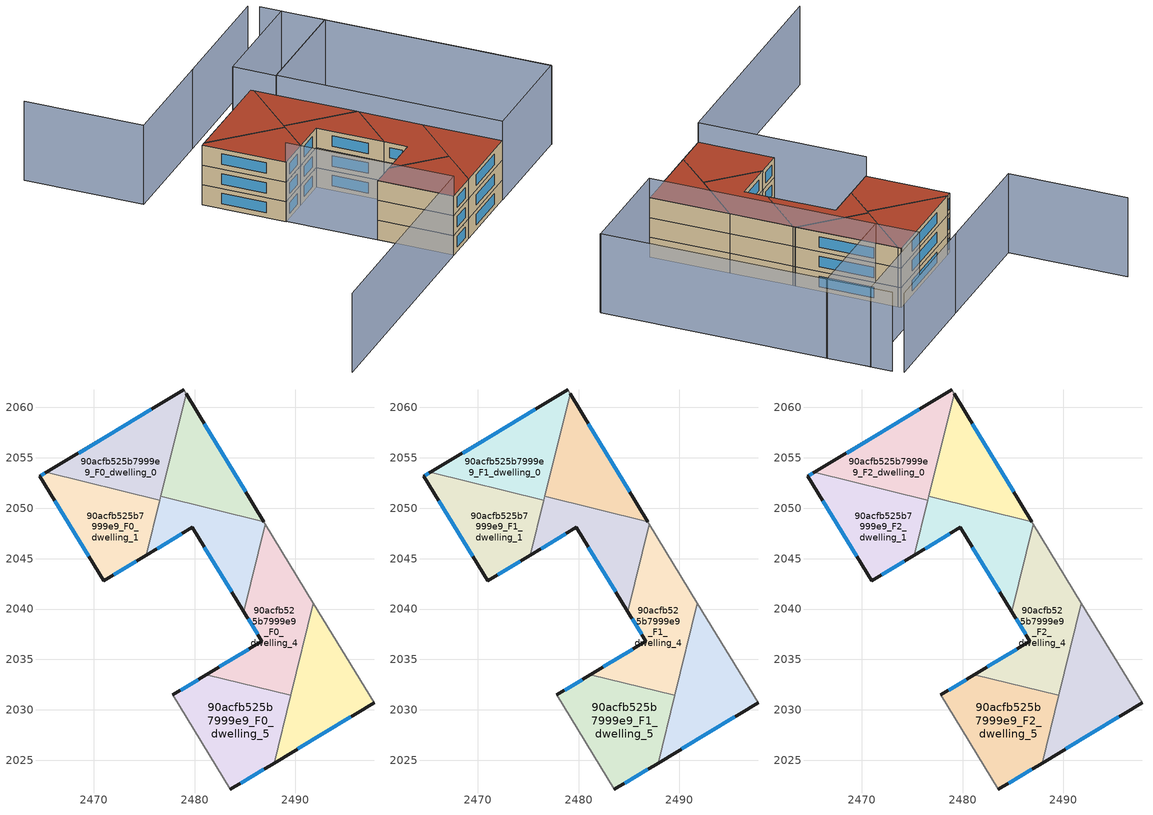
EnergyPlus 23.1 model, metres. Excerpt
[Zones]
90acfb525b7999e9_F0_dwelling_0
 floor ground (EU_floor_Construction): 2478.9,2061.78 2479.14,2061.38 2476.54,2050.78 2465.27,2053.55 z0
 wall outside (EU_wall_Construction): 2478.9,2061.78 2465.27,2053.55 z0:3
 wall to 90acfb525b7999e9_F0_dwelling_1 (EU_wall_Construction): 2465.27,2053.55 2476.54,2050.78 z0:3
 wall adiabatic (EU_wall_Construction): 2479.14,2061.38 2478.9,2061.78 z0:3
 wall to 90acfb525b7999e9_F0_dwelling_2 (EU_wall_Construction): 2476.64,2051.19 2479.14,2061.38 z0:3
 wall to 90acfb525b7999e9_F0_dwelling_3 (EU_wall_Construction): 2476.54,2050.78 2476.64,2051.19 z0:3
 window (EU_Window_Construction): 2475.7,2059.85 2468.47,2055.48 z0.7:2.3
90acfb525b7999e9_F0_dwelling_1
 floor ground (EU_floor_Construction): 2476.54,2050.78 2475.21,2045.36 2470.95,2042.79 2464.65,2053.17 2465.27,2053.55 z0
 wall outside (EU_wall_Construction): 2465.27,2053.55 2464.65,2053.17 2470.95,2042.79 2475.21,2045.36 z0:3
 wall to 90acfb525b7999e9_F0_dwelling_3 (EU_wall_Construction): 2475.21,2045.36 2476.54,2050.78 z0:3
 window (EU_Window_Construction): 2466.13,2050.73 2469.47,2045.22 / 2465.13,2053.46 2464.79,2053.26 / 2471.95,2043.39 2474.21,2044.75 z0.7:2.3
90acfb525b7999e9_F0_dwelling_2
 floor ground (EU_floor_Construction): 2479.14,2061.38 2486.86,2048.68 2476.64,2051.19 z0
 wall outside (EU_wall_Construction): 2486.86,2048.68 2479.14,2061.38 z0:3
 wall to 90acfb525b7999e9_F0_dwelling_3 (EU_wall_Construction): 2476.64,2051.19 2486.86,2048.68 z0:3
 window (EU_Window_Construction): 2485.05,2051.66 2480.96,2058.4 z0.7:2.3
90acfb525b7999e9_F0_dwelling_3
 floor ground (EU_floor_Construction): 2486.86,2048.68 2487.01,2048.43 2484.87,2039.72 2479.77,2048.12 2475.21,2045.36 2476.64,2051.19 z0
 wall outside (EU_wall_Construction): 2475.21,2045.36 2479.77,2048.12 2484.87,2039.72 z0:3
 wall adiabatic (EU_wall_Construction): 2487.01,2048.43 2486.86,2048.68 z0:3
 wall to 90acfb525b7999e9_F0_dwelling_4 (EU_wall_Construction): 2484.87,2039.72 2487.01,2048.43 z0:3
 window (EU_Window_Construction): 2476.28,2046.01 2478.7,2047.47 / 2480.97,2046.14 2483.68,2041.69 z0.7:2.3
90acfb525b7999e9_F0_dwelling_4
 floor ground (EU_floor_Construction): 2487.01,2048.43 2491.78,2040.59 2489.53,2031.42 2481.15,2033.47 2486.65,2036.79 2484.87,2039.72 z0
 wall outside (EU_wall_Construction): 2484.87,2039.72 2486.65,2036.79 2481.15,2033.47 z0:3
 wall adiabatic (EU_wall_Construction): 2491.78,2040.59 2487.01,2048.43 z0:3
 wall to 90acfb525b7999e9_F0_dwelling_5 (EU_wall_Construction): 2481.15,2033.47 2489.53,2031.42 z0:3
 wall to 90acfb525b7999e9_F0_dwelling_6 (EU_wall_Construction): 2489.53,2031.42 2491.78,2040.59 z0:3
 window (EU_Window_Construction): 2485.29,2039.03 2486.23,2037.48 / 2485.36,2036.01 2482.44,2034.25 z0.7:2.3
90acfb525b7999e9_F0_dwelling_5
 floor ground (EU_floor_Construction): 2489.53,2031.42 2487.88,2024.71 2483.54,2022.09 2477.84,2031.47 2481.15,2033.47 z0
 wall outside (EU_wall_Construction): 2481.15,2033.47 2477.84,2031.47 / 2483.54,2022.09 2487.88,2024.71 z0:3
 wall adiabatic (EU_wall_Construction): 2477.84,2031.47 2483.54,2022.09 z0:3
 wall to 90acfb525b7999e9_F0_dwelling_6 (EU_wall_Construction): 2487.88,2024.71 2489.53,2031.42 z0:3
 window (EU_Window_Construction): 2480.37,2033 2478.62,2031.94 / 2484.56,2022.71 2486.86,2024.1 z0.7:2.3
90acfb525b7999e9_F0_dwelling_6
 floor ground (EU_floor_Construction): 2491.78,2040.59 2497.79,2030.7 2487.88,2024.71 z0
 wall outside (EU_wall_Construction): 2487.88,2024.71 2497.79,2030.7 z0:3
 wall adiabatic (EU_wall_Construction): 2497.79,2030.7 2491.78,2040.59 z0:3
 window (EU_Window_Construction): 2490.21,2026.12 2495.47,2029.3 z0.7:2.3
90acfb525b7999e9_F1_dwelling_0
 floor to 90acfb525b7999e9_F0_dwelling_0 (EU_floor_Construction): 2478.9,2061.78 2479.14,2061.38 2476.54,2050.78 2465.27,2053.55 z3
 wall outside (EU_wall_Construction): 2478.9,2061.78 2465.27,2053.55 z3:6
 wall to 90acfb525b7999e9_F1_dwelling_1 (EU_wall_Construction): 2465.27,2053.55 2476.54,2050.78 z3:6
 wall adiabatic (EU_wall_Construction): 2479.14,2061.38 2478.9,2061.78 z3:6
 wall to 90acfb525b7999e9_F1_dwelling_2 (EU_wall_Construction): 2476.64,2051.19 2479.14,2061.38 z3:6
 wall to 90acfb525b7999e9_F1_dwelling_3 (EU_wall_Construction): 2476.54,2050.78 2476.64,2051.19 z3:6
 window (EU_Window_Construction): 2475.7,2059.85 2468.47,2055.48 z3.7:5.3
90acfb525b7999e9_F1_dwelling_1
 floor to 90acfb525b7999e9_F0_dwelling_1 (EU_floor_Construction): 2476.54,2050.78 2475.21,2045.36 2470.95,2042.79 2464.65,2053.17 2465.27,2053.55 z3
 wall outside (EU_wall_Construction): 2465.27,2053.55 2464.65,2053.17 2470.95,2042.79 2475.21,2045.36 z3:6
 wall to 90acfb525b7999e9_F1_dwelling_3 (EU_wall_Construction): 2475.21,2045.36 2476.54,2050.78 z3:6
 window (EU_Window_Construction): 2466.13,2050.73 2469.47,2045.22 / 2465.13,2053.46 2464.79,2053.26 / 2471.95,2043.39 2474.21,2044.75 z3.7:5.3
90acfb525b7999e9_F1_dwelling_2
 floor to 90acfb525b7999e9_F0_dwelling_2 (EU_floor_Construction): 2479.14,2061.38 2486.86,2048.68 2476.64,2051.19 z3
 wall outside (EU_wall_Construction): 2486.86,2048.68 2479.14,2061.38 z3:6
 wall to 90acfb525b7999e9_F1_dwelling_3 (EU_wall_Construction): 2476.64,2051.19 2486.86,2048.68 z3:6
 window (EU_Window_Construction): 2485.05,2051.66 2480.96,2058.4 z3.7:5.3
90acfb525b7999e9_F1_dwelling_3
 floor to 90acfb525b7999e9_F0_dwelling_3 (EU_floor_Construction): 2486.86,2048.68 2487.01,2048.43 2484.87,2039.72 2479.77,2048.12 2475.21,2045.36 2476.64,2051.19 z3
 wall outside (EU_wall_Construction): 2475.21,2045.36 2479.77,2048.12 2484.87,2039.72 z3:6
 wall adiabatic (EU_wall_Construction): 2487.01,2048.43 2486.86,2048.68 z3:6
 wall to 90acfb525b7999e9_F1_dwelling_4 (EU_wall_Construction): 2484.87,2039.72 2487.01,2048.43 z3:6
 window (EU_Window_Construction): 2476.28,2046.01 2478.7,2047.47 / 2480.97,2046.14 2483.68,2041.69 z3.7:5.3
90acfb525b7999e9_F1_dwelling_4
 floor to 90acfb525b7999e9_F0_dwelling_4 (EU_floor_Construction): 2487.01,2048.43 2491.78,2040.59 2489.53,2031.42 2481.15,2033.47 2486.65,2036.79 2484.87,2039.72 z3
 wall outside (EU_wall_Construction): 2484.87,2039.72 2486.65,2036.79 2481.15,2033.47 z3:6
 wall adiabatic (EU_wall_Construction): 2491.78,2040.59 2487.01,2048.43 z3:6
 wall to 90acfb525b7999e9_F1_dwelling_5 (EU_wall_Construction): 2481.15,2033.47 2489.53,2031.42 z3:6
 wall to 90acfb525b7999e9_F1_dwelling_6 (EU_wall_Construction): 2489.53,2031.42 2491.78,2040.59 z3:6
 window (EU_Window_Construction): 2485.29,2039.03 2486.23,2037.48 / 2485.36,2036.01 2482.44,2034.25 z3.7:5.3
90acfb525b7999e9_F1_dwelling_5
 floor to 90acfb525b7999e9_F0_dwelling_5 (EU_floor_Construction): 2489.53,2031.42 2487.88,2024.71 2483.54,2022.09 2477.84,2031.47 2481.15,2033.47 z3
 wall outside (EU_wall_Construction): 2481.15,2033.47 2477.84,2031.47 / 2483.54,2022.09 2487.88,2024.71 z3:6
 wall adiabatic (EU_wall_Construction): 2477.84,2031.47 2483.54,2022.09 z3:6
 wall to 90acfb525b7999e9_F1_dwelling_6 (EU_wall_Construction): 2487.88,2024.71 2489.53,2031.42 z3:6
 window (EU_Window_Construction): 2480.37,2033 2478.62,2031.94 / 2484.56,2022.71 2486.86,2024.1 z3.7:5.3
90acfb525b7999e9_F1_dwelling_6
 floor to 90acfb525b7999e9_F0_dwelling_6 (EU_floor_Construction): 2491.78,2040.59 2497.79,2030.7 2487.88,2024.71 z3
 wall outside (EU_wall_Construction): 2487.88,2024.71 2497.79,2030.7 z3:6
 wall adiabatic (EU_wall_Construction): 2497.79,2030.7 2491.78,2040.59 z3:6
 window (EU_Window_Construction): 2490.21,2026.12 2495.47,2029.3 z3.7:5.3
90acfb525b7999e9_F2_dwelling_0
 floor to 90acfb525b7999e9_F1_dwelling_0 (EU_floor_Construction): 2478.9,2061.78 2479.14,2061.38 2476.54,2050.78 2465.27,2053.55 z6
 wall outside (EU_wall_Construction): 2478.9,2061.78 2465.27,2053.55 z6:9
 wall to 90acfb525b7999e9_F2_dwelling_1 (EU_wall_Construction): 2465.27,2053.55 2476.54,2050.78 z6:9
 wall adiabatic (EU_wall_Construction): 2479.14,2061.38 2478.9,2061.78 z6:9
 wall to 90acfb525b7999e9_F2_dwelling_2 (EU_wall_Construction): 2476.64,2051.19 2479.14,2061.38 z6:9
 wall to 90acfb525b7999e9_F2_dwelling_3 (EU_wall_Construction): 2476.54,2050.78 2476.64,2051.19 z6:9
 window (EU_Window_Construction): 2475.7,2059.85 2468.47,2055.48 z6.7:8.3
 roof outside (EU_roof_Construction): 2476.54,2050.78 2479.14,2061.38 2478.9,2061.78 2465.27,2053.55 z9
90acfb525b7999e9_F2_dwelling_1
 floor to 90acfb525b7999e9_F1_dwelling_1 (EU_floor_Construction): 2476.54,2050.78 2475.21,2045.36 2470.95,2042.79 2464.65,2053.17 2465.27,2053.55 z6
 wall outside (EU_wall_Construction): 2465.27,2053.55 2464.65,2053.17 2470.95,2042.79 2475.21,2045.36 z6:9
 wall to 90acfb525b7999e9_F2_dwelling_3 (EU_wall_Construction): 2475.21,2045.36 2476.54,2050.78 z6:9
 window (EU_Window_Construction): 2466.13,2050.73 2469.47,2045.22 / 2465.13,2053.46 2464.79,2053.26 / 2471.95,2043.39 2474.21,2044.75 z6.7:8.3
 roof outside (EU_roof_Construction): 2475.21,2045.36 2476.54,2050.78 2465.27,2053.55 2464.65,2053.17 2470.95,2042.79 z9
90acfb525b7999e9_F2_dwelling_2
 floor to 90acfb525b7999e9_F1_dwelling_2 (EU_floor_Construction): 2479.14,2061.38 2486.86,2048.68 2476.64,2051.19 z6
 wall outside (EU_wall_Construction): 2486.86,2048.68 2479.14,2061.38 z6:9
 wall to 90acfb525b7999e9_F2_dwelling_3 (EU_wall_Construction): 2476.64,2051.19 2486.86,2048.68 z6:9
 window (EU_Window_Construction): 2485.05,2051.66 2480.96,2058.4 z6.7:8.3
 roof outside (EU_roof_Construction): 2486.86,2048.68 2479.14,2061.38 2476.64,2051.19 z9
90acfb525b7999e9_F2_dwelling_3
 floor to 90acfb525b7999e9_F1_dwelling_3 (EU_floor_Construction): 2486.86,2048.68 2487.01,2048.43 2484.87,2039.72 2479.77,2048.12 2475.21,2045.36 2476.64,2051.19 z6
 wall outside (EU_wall_Construction): 2475.21,2045.36 2479.77,2048.12 2484.87,2039.72 z6:9
 wall adiabatic (EU_wall_Construction): 2487.01,2048.43 2486.86,2048.68 z6:9
 wall to 90acfb525b7999e9_F2_dwelling_4 (EU_wall_Construction): 2484.87,2039.72 2487.01,2048.43 z6:9
 window (EU_Window_Construction): 2476.28,2046.01 2478.7,2047.47 / 2480.97,2046.14 2483.68,2041.69 z6.7:8.3
 roof outside (EU_roof_Construction): 2484.87,2039.72 2487.01,2048.43 2486.86,2048.68 2476.64,2051.19 2475.21,2045.36 2479.77,2048.12 z9
90acfb525b7999e9_F2_dwelling_4
 floor to 90acfb525b7999e9_F1_dwelling_4 (EU_floor_Construction): 2487.01,2048.43 2491.78,2040.59 2489.53,2031.42 2481.15,2033.47 2486.65,2036.79 2484.87,2039.72 z6
 wall outside (EU_wall_Construction): 2484.87,2039.72 2486.65,2036.79 2481.15,2033.47 z6:9
 wall adiabatic (EU_wall_Construction): 2491.78,2040.59 2487.01,2048.43 z6:9
 wall to 90acfb525b7999e9_F2_dwelling_5 (EU_wall_Construction): 2481.15,2033.47 2489.53,2031.42 z6:9
 wall to 90acfb525b7999e9_F2_dwelling_6 (EU_wall_Construction): 2489.53,2031.42 2491.78,2040.59 z6:9
 window (EU_Window_Construction): 2485.29,2039.03 2486.23,2037.48 / 2485.36,2036.01 2482.44,2034.25 z6.7:8.3
 roof outside (EU_roof_Construction): 2489.53,2031.42 2491.78,2040.59 2487.01,2048.43 2484.87,2039.72 2486.65,2036.79 2481.15,2033.47 z9
90acfb525b7999e9_F2_dwelling_5
 floor to 90acfb525b7999e9_F1_dwelling_5 (EU_floor_Construction): 2489.53,2031.42 2487.88,2024.71 2483.54,2022.09 2477.84,2031.47 2481.15,2033.47 z6
 wall outside (EU_wall_Construction): 2481.15,2033.47 2477.84,2031.47 / 2483.54,2022.09 2487.88,2024.71 z6:9
 wall adiabatic (EU_wall_Construction): 2477.84,2031.47 2483.54,2022.09 z6:9
 wall to 90acfb525b7999e9_F2_dwelling_6 (EU_wall_Construction): 2487.88,2024.71 2489.53,2031.42 z6:9
 window (EU_Window_Construction): 2480.37,2033 2478.62,2031.94 / 2484.56,2022.71 2486.86,2024.1 z6.7:8.3
 roof outside (EU_roof_Construction): 2487.88,2024.71 2489.53,2031.42 2481.15,2033.47 2477.84,2031.47 2483.54,2022.09 z9
90acfb525b7999e9_F2_dwelling_6
 floor to 90acfb525b7999e9_F1_dwelling_6 (EU_floor_Construction): 2491.78,2040.59 2497.79,2030.7 2487.88,2024.71 z6
 wall outside (EU_wall_Construction): 2487.88,2024.71 2497.79,2030.7 z6:9
 wall adiabatic (EU_wall_Construction): 2497.79,2030.7 2491.78,2040.59 z6:9
 window (EU_Window_Construction): 2490.21,2026.12 2495.47,2029.3 z6.7:8.3
 roof outside (EU_roof_Construction): 2497.79,2030.7 2491.78,2040.59 2487.88,2024.71 z9
shading: 2470.95,2042.81 2483.54,2022.09 / 2483.54,2022.09 2453.58,2003.87 / 2449.48,2072.57 2458.37,2057.85 / 2512.13,2039.28 2490.24,2075.27 / 2473.86,2067.21 2458.4,2057.81 / 2489.07,2076.41 2472.87,2066.56 / 2495.1,2067.28 2512.09,2039.33 / 2512.09,2039.33 2497.82,2030.66 / 2497.82,2030.66 2480.83,2058.6 / 2480.83,2058.6 2495.1,2067.28 / 2495.13,2067.24 2480.82,2058.59 / 2480.82,2058.59 2477.54,2064.01 / 2477.54,2064.01 2491.85,2072.66 / 2491.85,2072.66 2495.13,2067.24 z0:12
[Building]
EU S2 Campaign: North Axis=0; Terrain=City; Solar Distribution=FullExterior
[Site:Location]
Budapest.Ferenc.Liszt.Intl.AP: Latitude=47.437; Longitude=19.256; Time Zone=1; Elevation=185
[SizingPeriod:WeatherFileDays]
AnnualSizingPeriod: Begin Month=1; Begin Day of Month=1; End Month=12; End Day of Month=31; Day of Week for Start Day=Monday; Use Weather File Daylight Saving Period=No; Use Weather File Rain and Snow Indicators=No
[MATERIAL]
EU_InternalMass_Material: Roughness=MediumRough; Thickness=0.1; Conductivity=1; Density=1800; Specific Heat=900; Thermal Absorptance=0.9; Solar Absorptance=0.7; Visible Absorptance=0.7
[MATERIAL:NOMASS] Roughness=MediumRough; Thermal Absorptance=0.9; Solar Absorptance=0.7; Visible Absorptance=0.7
Name | Thermal Resistance
EU_wall_NoMass | 0.832559
EU_roof_NoMass | 1.39638
EU_floor_NoMass | 0.872794
[WINDOWMATERIAL:SIMPLEGLAZINGSYSTEM]
EU_Window_SimpleGlazing: UFactor=2.79869; Solar Heat Gain Coefficient=0.75; Visible Transmittance=0.75
[CONSTRUCTION]
EU_wall_Construction: EU_wall_NoMass
EU_roof_Construction: EU_roof_NoMass
EU_floor_Construction: EU_floor_NoMass
EU_Window_Construction: EU_Window_SimpleGlazing
EU_InternalMass_Construction: EU_InternalMass_Material
[ZONE] Type=1; Multiplier=1; Ceiling Height=autocalculate; Floor Area=autocalculate; Part of Total Floor Area=Yes
Name | Volume
90acfb525b7999e9_F0_dwelling_0; 90acfb525b7999e9_F1_dwelling_0; 90acfb525b7999e9_F2_dwelling_0 | 201.14
90acfb525b7999e9_F0_dwelling_1; 90acfb525b7999e9_F1_dwelling_1; 90acfb525b7999e9_F2_dwelling_1 | 201.137
90acfb525b7999e9_F0_dwelling_2; 90acfb525b7999e9_F1_dwelling_2; 90acfb525b7999e9_F2_dwelling_2 | 165.717
90acfb525b7999e9_F0_dwelling_3; 90acfb525b7999e9_F1_dwelling_3; 90acfb525b7999e9_F2_dwelling_3 | 165.734
90acfb525b7999e9_F0_dwelling_4; 90acfb525b7999e9_F1_dwelling_4; 90acfb525b7999e9_F2_dwelling_4 | 236.531
90acfb525b7999e9_F0_dwelling_5; 90acfb525b7999e9_F1_dwelling_5; 90acfb525b7999e9_F2_dwelling_5 | 236.544
90acfb525b7999e9_F0_dwelling_6; 90acfb525b7999e9_F1_dwelling_6; 90acfb525b7999e9_F2_dwelling_6 | 201.122
[INTERNALMASS] Construction=EU_InternalMass_Construction
Name | Zone or ZoneList | Surface Area
90acfb525b7999e9_F0_dwelling_0_EU_InternalMass | 90acfb525b7999e9_F0_dwelling_0 | 67.0434
90acfb525b7999e9_F0_dwelling_1_EU_InternalMass | 90acfb525b7999e9_F0_dwelling_1 | 67.0493
90acfb525b7999e9_F0_dwelling_2_EU_InternalMass | 90acfb525b7999e9_F0_dwelling_2 | 55.2368
90acfb525b7999e9_F0_dwelling_3_EU_InternalMass | 90acfb525b7999e9_F0_dwelling_3 | 55.2433
90acfb525b7999e9_F0_dwelling_4_EU_InternalMass | 90acfb525b7999e9_F0_dwelling_4 | 78.8446
90acfb525b7999e9_F0_dwelling_5_EU_InternalMass | 90acfb525b7999e9_F0_dwelling_5 | 78.8449
90acfb525b7999e9_F0_dwelling_6_EU_InternalMass | 90acfb525b7999e9_F0_dwelling_6 | 67.0405
90acfb525b7999e9_F1_dwelling_0_EU_InternalMass | 90acfb525b7999e9_F1_dwelling_0 | 67.0434
90acfb525b7999e9_F1_dwelling_1_EU_InternalMass | 90acfb525b7999e9_F1_dwelling_1 | 67.0493
90acfb525b7999e9_F1_dwelling_2_EU_InternalMass | 90acfb525b7999e9_F1_dwelling_2 | 55.2368
90acfb525b7999e9_F1_dwelling_3_EU_InternalMass | 90acfb525b7999e9_F1_dwelling_3 | 55.2433
90acfb525b7999e9_F1_dwelling_4_EU_InternalMass | 90acfb525b7999e9_F1_dwelling_4 | 78.8446
90acfb525b7999e9_F1_dwelling_5_EU_InternalMass | 90acfb525b7999e9_F1_dwelling_5 | 78.8449
90acfb525b7999e9_F1_dwelling_6_EU_InternalMass | 90acfb525b7999e9_F1_dwelling_6 | 67.0405
90acfb525b7999e9_F2_dwelling_0_EU_InternalMass | 90acfb525b7999e9_F2_dwelling_0 | 67.0434
90acfb525b7999e9_F2_dwelling_1_EU_InternalMass | 90acfb525b7999e9_F2_dwelling_1 | 67.0493
90acfb525b7999e9_F2_dwelling_2_EU_InternalMass | 90acfb525b7999e9_F2_dwelling_2 | 55.2368
90acfb525b7999e9_F2_dwelling_3_EU_InternalMass | 90acfb525b7999e9_F2_dwelling_3 | 55.2433
90acfb525b7999e9_F2_dwelling_4_EU_InternalMass | 90acfb525b7999e9_F2_dwelling_4 | 78.8446
90acfb525b7999e9_F2_dwelling_5_EU_InternalMass | 90acfb525b7999e9_F2_dwelling_5 | 78.8449
90acfb525b7999e9_F2_dwelling_6_EU_InternalMass | 90acfb525b7999e9_F2_dwelling_6 | 67.0405
[OTHEREQUIPMENT] Fuel Type=Electricity; Design Level Calculation Method=Watts/Area; Power per Zone Floor Area=1; Fraction Latent=0; Fraction Radiant=0; Fraction Lost=0; Carbon Dioxide Generation Rate=0; EndUse Subcategory=EU_Step8_InternalGains
Name | Zone or ZoneList or Space or SpaceList | Schedule
EU_Step8_InternalGain_90acfb525b7999e9_F0_dwelling_0_f000 | 90acfb525b7999e9_F0_dwelling_0 | EU_Step8_GainSchedule_90acfb525b7999e9_F0_dwelling_0_f000
EU_Step8_InternalGain_90acfb525b7999e9_F0_dwelling_1_f000 | 90acfb525b7999e9_F0_dwelling_1 | EU_Step8_GainSchedule_90acfb525b7999e9_F0_dwelling_1_f000
EU_Step8_InternalGain_90acfb525b7999e9_F0_dwelling_2_f000 | 90acfb525b7999e9_F0_dwelling_2 | EU_Step8_GainSchedule_90acfb525b7999e9_F0_dwelling_2_f000
EU_Step8_InternalGain_90acfb525b7999e9_F0_dwelling_3_f000 | 90acfb525b7999e9_F0_dwelling_3 | EU_Step8_GainSchedule_90acfb525b7999e9_F0_dwelling_3_f000
EU_Step8_InternalGain_90acfb525b7999e9_F0_dwelling_4_f000 | 90acfb525b7999e9_F0_dwelling_4 | EU_Step8_GainSchedule_90acfb525b7999e9_F0_dwelling_4_f000
EU_Step8_InternalGain_90acfb525b7999e9_F0_dwelling_5_f000 | 90acfb525b7999e9_F0_dwelling_5 | EU_Step8_GainSchedule_90acfb525b7999e9_F0_dwelling_5_f000
EU_Step8_InternalGain_90acfb525b7999e9_F0_dwelling_6_f000 | 90acfb525b7999e9_F0_dwelling_6 | EU_Step8_GainSchedule_90acfb525b7999e9_F0_dwelling_6_f000
EU_Step8_InternalGain_90acfb525b7999e9_F1_dwelling_0_f000 | 90acfb525b7999e9_F1_dwelling_0 | EU_Step8_GainSchedule_90acfb525b7999e9_F1_dwelling_0_f000
EU_Step8_InternalGain_90acfb525b7999e9_F1_dwelling_1_f000 | 90acfb525b7999e9_F1_dwelling_1 | EU_Step8_GainSchedule_90acfb525b7999e9_F1_dwelling_1_f000
EU_Step8_InternalGain_90acfb525b7999e9_F1_dwelling_2_f000 | 90acfb525b7999e9_F1_dwelling_2 | EU_Step8_GainSchedule_90acfb525b7999e9_F1_dwelling_2_f000
EU_Step8_InternalGain_90acfb525b7999e9_F1_dwelling_3_f000 | 90acfb525b7999e9_F1_dwelling_3 | EU_Step8_GainSchedule_90acfb525b7999e9_F1_dwelling_3_f000
EU_Step8_InternalGain_90acfb525b7999e9_F1_dwelling_4_f000 | 90acfb525b7999e9_F1_dwelling_4 | EU_Step8_GainSchedule_90acfb525b7999e9_F1_dwelling_4_f000
EU_Step8_InternalGain_90acfb525b7999e9_F1_dwelling_5_f000 | 90acfb525b7999e9_F1_dwelling_5 | EU_Step8_GainSchedule_90acfb525b7999e9_F1_dwelling_5_f000
EU_Step8_InternalGain_90acfb525b7999e9_F1_dwelling_6_f000 | 90acfb525b7999e9_F1_dwelling_6 | EU_Step8_GainSchedule_90acfb525b7999e9_F1_dwelling_6_f000
EU_Step8_InternalGain_90acfb525b7999e9_F2_dwelling_0_f000 | 90acfb525b7999e9_F2_dwelling_0 | EU_Step8_GainSchedule_90acfb525b7999e9_F2_dwelling_0_f000
EU_Step8_InternalGain_90acfb525b7999e9_F2_dwelling_1_f000 | 90acfb525b7999e9_F2_dwelling_1 | EU_Step8_GainSchedule_90acfb525b7999e9_F2_dwelling_1_f000
EU_Step8_InternalGain_90acfb525b7999e9_F2_dwelling_2_f000 | 90acfb525b7999e9_F2_dwelling_2 | EU_Step8_GainSchedule_90acfb525b7999e9_F2_dwelling_2_f000
EU_Step8_InternalGain_90acfb525b7999e9_F2_dwelling_3_f000 | 90acfb525b7999e9_F2_dwelling_3 | EU_Step8_GainSchedule_90acfb525b7999e9_F2_dwelling_3_f000
EU_Step8_InternalGain_90acfb525b7999e9_F2_dwelling_4_f000 | 90acfb525b7999e9_F2_dwelling_4 | EU_Step8_GainSchedule_90acfb525b7999e9_F2_dwelling_4_f000
EU_Step8_InternalGain_90acfb525b7999e9_F2_dwelling_5_f000 | 90acfb525b7999e9_F2_dwelling_5 | EU_Step8_GainSchedule_90acfb525b7999e9_F2_dwelling_5_f000
EU_Step8_InternalGain_90acfb525b7999e9_F2_dwelling_6_f000 | 90acfb525b7999e9_F2_dwelling_6 | EU_Step8_GainSchedule_90acfb525b7999e9_F2_dwelling_6_f000
[ZONEVENTILATION:DESIGNFLOWRATE] Schedule=EU_AlwaysOn; Design Flow Rate Calculation Method=AirChanges/Hour; Air Changes per Hour=0.475469; Ventilation Type=Natural; Fan Pressure Rise=0; Fan Total Efficiency=1; Constant Term Coefficient=1; Temperature Term Coefficient=0; Velocity Term Coefficient=0; Velocity Squared Term Coefficient=0; Minimum Indoor Temperature=-100; Maximum Indoor Temperature=100; Delta Temperature=-100; Minimum Outdoor Temperature=-100; Maximum Outdoor Temperature=100; Maximum Wind Speed=40
Name | Zone or ZoneList or Space or SpaceList
EU_ConstantAir_90acfb525b7999e9_F0_dwelling_0 | 90acfb525b7999e9_F0_dwelling_0
EU_ConstantAir_90acfb525b7999e9_F0_dwelling_1 | 90acfb525b7999e9_F0_dwelling_1
EU_ConstantAir_90acfb525b7999e9_F0_dwelling_2 | 90acfb525b7999e9_F0_dwelling_2
EU_ConstantAir_90acfb525b7999e9_F0_dwelling_3 | 90acfb525b7999e9_F0_dwelling_3
EU_ConstantAir_90acfb525b7999e9_F0_dwelling_4 | 90acfb525b7999e9_F0_dwelling_4
EU_ConstantAir_90acfb525b7999e9_F0_dwelling_5 | 90acfb525b7999e9_F0_dwelling_5
EU_ConstantAir_90acfb525b7999e9_F0_dwelling_6 | 90acfb525b7999e9_F0_dwelling_6
EU_ConstantAir_90acfb525b7999e9_F1_dwelling_0 | 90acfb525b7999e9_F1_dwelling_0
EU_ConstantAir_90acfb525b7999e9_F1_dwelling_1 | 90acfb525b7999e9_F1_dwelling_1
EU_ConstantAir_90acfb525b7999e9_F1_dwelling_2 | 90acfb525b7999e9_F1_dwelling_2
EU_ConstantAir_90acfb525b7999e9_F1_dwelling_3 | 90acfb525b7999e9_F1_dwelling_3
EU_ConstantAir_90acfb525b7999e9_F1_dwelling_4 | 90acfb525b7999e9_F1_dwelling_4
EU_ConstantAir_90acfb525b7999e9_F1_dwelling_5 | 90acfb525b7999e9_F1_dwelling_5
EU_ConstantAir_90acfb525b7999e9_F1_dwelling_6 | 90acfb525b7999e9_F1_dwelling_6
EU_ConstantAir_90acfb525b7999e9_F2_dwelling_0 | 90acfb525b7999e9_F2_dwelling_0
EU_ConstantAir_90acfb525b7999e9_F2_dwelling_1 | 90acfb525b7999e9_F2_dwelling_1
EU_ConstantAir_90acfb525b7999e9_F2_dwelling_2 | 90acfb525b7999e9_F2_dwelling_2
EU_ConstantAir_90acfb525b7999e9_F2_dwelling_3 | 90acfb525b7999e9_F2_dwelling_3
EU_ConstantAir_90acfb525b7999e9_F2_dwelling_4 | 90acfb525b7999e9_F2_dwelling_4
EU_ConstantAir_90acfb525b7999e9_F2_dwelling_5 | 90acfb525b7999e9_F2_dwelling_5
EU_ConstantAir_90acfb525b7999e9_F2_dwelling_6 | 90acfb525b7999e9_F2_dwelling_6
[HVACTEMPLATE:THERMOSTAT] Constant Heating Setpoint=20; Constant Cooling Setpoint=50
EU_HeatOnly_90acfb525b7999e9_F0_dwelling_0; EU_HeatOnly_90acfb525b7999e9_F0_dwelling_1; EU_HeatOnly_90acfb525b7999e9_F0_dwelling_2; EU_HeatOnly_90acfb525b7999e9_F0_dwelling_3; EU_HeatOnly_90acfb525b7999e9_F0_dwelling_4; EU_HeatOnly_90acfb525b7999e9_F0_dwelling_5; EU_HeatOnly_90acfb525b7999e9_F0_dwelling_6; EU_HeatOnly_90acfb525b7999e9_F1_dwelling_0; EU_HeatOnly_90acfb525b7999e9_F1_dwelling_1; EU_HeatOnly_90acfb525b7999e9_F1_dwelling_2; EU_HeatOnly_90acfb525b7999e9_F1_dwelling_3; EU_HeatOnly_90acfb525b7999e9_F1_dwelling_4; EU_HeatOnly_90acfb525b7999e9_F1_dwelling_5; EU_HeatOnly_90acfb525b7999e9_F1_dwelling_6; EU_HeatOnly_90acfb525b7999e9_F2_dwelling_0; EU_HeatOnly_90acfb525b7999e9_F2_dwelling_1; EU_HeatOnly_90acfb525b7999e9_F2_dwelling_2; EU_HeatOnly_90acfb525b7999e9_F2_dwelling_3; EU_HeatOnly_90acfb525b7999e9_F2_dwelling_4; EU_HeatOnly_90acfb525b7999e9_F2_dwelling_5; EU_HeatOnly_90acfb525b7999e9_F2_dwelling_6
[HVACTEMPLATE:ZONE:IDEALLOADSAIRSYSTEM] System Availability Schedule=EU_AlwaysOn; Maximum Heating Supply Air Temperature=50; Minimum Cooling Supply Air Temperature=13; Maximum Heating Supply Air Humidity Ratio=0.0156; Minimum Cooling Supply Air Humidity Ratio=0.0077; Heating Limit=NoLimit; Cooling Limit=NoLimit; Heating Availability Schedule=EU_AlwaysOn; Cooling Availability Schedule=EU_CoolingOff; Dehumidification Control Type=ConstantSensibleHeatRatio; Cooling Sensible Heat Ratio=0.7; Dehumidification Setpoint=60; Humidification Control Type=None; Humidification Setpoint=30; Outdoor Air Method=None; Outdoor Air Flow Rate per Person=0.00944; Outdoor Air Flow Rate per Zone Floor Area=0; Outdoor Air Flow Rate per Zone=0; Demand Controlled Ventilation Type=None; Outdoor Air Economizer Type=NoEconomizer; Heat Recovery Type=None; Sensible Heat Recovery Effectiveness=0.7; Latent Heat Recovery Effectiveness=0.65
Name | Template Thermostat
90acfb525b7999e9_F0_dwelling_0 | EU_HeatOnly_90acfb525b7999e9_F0_dwelling_0
90acfb525b7999e9_F0_dwelling_1 | EU_HeatOnly_90acfb525b7999e9_F0_dwelling_1
90acfb525b7999e9_F0_dwelling_2 | EU_HeatOnly_90acfb525b7999e9_F0_dwelling_2
90acfb525b7999e9_F0_dwelling_3 | EU_HeatOnly_90acfb525b7999e9_F0_dwelling_3
90acfb525b7999e9_F0_dwelling_4 | EU_HeatOnly_90acfb525b7999e9_F0_dwelling_4
90acfb525b7999e9_F0_dwelling_5 | EU_HeatOnly_90acfb525b7999e9_F0_dwelling_5
90acfb525b7999e9_F0_dwelling_6 | EU_HeatOnly_90acfb525b7999e9_F0_dwelling_6
90acfb525b7999e9_F1_dwelling_0 | EU_HeatOnly_90acfb525b7999e9_F1_dwelling_0
90acfb525b7999e9_F1_dwelling_1 | EU_HeatOnly_90acfb525b7999e9_F1_dwelling_1
90acfb525b7999e9_F1_dwelling_2 | EU_HeatOnly_90acfb525b7999e9_F1_dwelling_2
90acfb525b7999e9_F1_dwelling_3 | EU_HeatOnly_90acfb525b7999e9_F1_dwelling_3
90acfb525b7999e9_F1_dwelling_4 | EU_HeatOnly_90acfb525b7999e9_F1_dwelling_4
90acfb525b7999e9_F1_dwelling_5 | EU_HeatOnly_90acfb525b7999e9_F1_dwelling_5
90acfb525b7999e9_F1_dwelling_6 | EU_HeatOnly_90acfb525b7999e9_F1_dwelling_6
90acfb525b7999e9_F2_dwelling_0 | EU_HeatOnly_90acfb525b7999e9_F2_dwelling_0
90acfb525b7999e9_F2_dwelling_1 | EU_HeatOnly_90acfb525b7999e9_F2_dwelling_1
90acfb525b7999e9_F2_dwelling_2 | EU_HeatOnly_90acfb525b7999e9_F2_dwelling_2
90acfb525b7999e9_F2_dwelling_3 | EU_HeatOnly_90acfb525b7999e9_F2_dwelling_3
90acfb525b7999e9_F2_dwelling_4 | EU_HeatOnly_90acfb525b7999e9_F2_dwelling_4
90acfb525b7999e9_F2_dwelling_5 | EU_HeatOnly_90acfb525b7999e9_F2_dwelling_5
90acfb525b7999e9_F2_dwelling_6 | EU_HeatOnly_90acfb525b7999e9_F2_dwelling_6
[SIZING:ZONE] Zone Cooling Design Supply Air Temperature Input Method=SupplyAirTemperature; Zone Cooling Design Supply Air Temperature=13; Zone Heating Design Supply Air Temperature Input Method=SupplyAirTemperature; Zone Heating Design Supply Air Temperature=50; Zone Cooling Design Supply Air Humidity Ratio=0.008; Zone Heating Design Supply Air Humidity Ratio=0.008; Cooling Design Air Flow Method=DesignDay; Cooling Design Air Flow Rate=0; Cooling Minimum Air Flow per Zone Floor Area=0.000762; Cooling Minimum Air Flow=0; Cooling Minimum Air Flow Fraction=0.2; Heating Design Air Flow Method=DesignDay; Heating Design Air Flow Rate=0; Heating Maximum Air Flow per Zone Floor Area=0.002032; Heating Maximum Air Flow=0.141576; Heating Maximum Air Flow Fraction=0.3; Account for Dedicated Outdoor Air System=No; Dedicated Outdoor Air System Control Strategy=NeutralSupplyAir; Dedicated Outdoor Air Low Setpoint Temperature for Design=autosize; Dedicated Outdoor Air High Setpoint Temperature for Design=autosize; Zone Load Sizing Method=Sensible Load Only No Latent Load; Zone Latent Cooling Design Supply Air Humidity Ratio Input Method=HumidityRatioDifference; Zone Cooling Design Supply Air Humidity Ratio Difference=0.005; Zone Latent Heating Design Supply Air Humidity Ratio Input Method=HumidityRatioDifference; Zone Humidification Design Supply Air Humidity Ratio Difference=0.005
90acfb525b7999e9_F0_dwelling_0; 90acfb525b7999e9_F0_dwelling_1; 90acfb525b7999e9_F0_dwelling_2; 90acfb525b7999e9_F0_dwelling_3; 90acfb525b7999e9_F0_dwelling_4; 90acfb525b7999e9_F0_dwelling_5; 90acfb525b7999e9_F0_dwelling_6; 90acfb525b7999e9_F1_dwelling_0; 90acfb525b7999e9_F1_dwelling_1; 90acfb525b7999e9_F1_dwelling_2; 90acfb525b7999e9_F1_dwelling_3; 90acfb525b7999e9_F1_dwelling_4; 90acfb525b7999e9_F1_dwelling_5; 90acfb525b7999e9_F1_dwelling_6; 90acfb525b7999e9_F2_dwelling_0; 90acfb525b7999e9_F2_dwelling_1; 90acfb525b7999e9_F2_dwelling_2; 90acfb525b7999e9_F2_dwelling_3; 90acfb525b7999e9_F2_dwelling_4; 90acfb525b7999e9_F2_dwelling_5; 90acfb525b7999e9_F2_dwelling_6
[SCHEDULE:CONSTANT]
Name | Hourly Value
EU_AlwaysOn | 1
EU_CoolingOff | 0
[SCHEDULE:FILE] Column Number=1; Rows to Skip at Top=0; Number of Hours of Data=8760; Column Separator=Comma; Interpolate to Timestep=No; Minutes per Item=60; Adjust Schedule for Daylight Savings=Yes
Name | File
EU_Step8_GainSchedule_90acfb525b7999e9_F0_dwelling_0_f000 | ../../schedules/90acfb525b7999e9/90acfb525b7999e9_F0_dwelling_0_f000_gain.csv
EU_Step8_GainSchedule_90acfb525b7999e9_F0_dwelling_1_f000 | ../../schedules/90acfb525b7999e9/90acfb525b7999e9_F0_dwelling_1_f000_gain.csv
EU_Step8_GainSchedule_90acfb525b7999e9_F0_dwelling_2_f000 | ../../schedules/90acfb525b7999e9/90acfb525b7999e9_F0_dwelling_2_f000_gain.csv
EU_Step8_GainSchedule_90acfb525b7999e9_F0_dwelling_3_f000 | ../../schedules/90acfb525b7999e9/90acfb525b7999e9_F0_dwelling_3_f000_gain.csv
EU_Step8_GainSchedule_90acfb525b7999e9_F0_dwelling_4_f000 | ../../schedules/90acfb525b7999e9/90acfb525b7999e9_F0_dwelling_4_f000_gain.csv
EU_Step8_GainSchedule_90acfb525b7999e9_F0_dwelling_5_f000 | ../../schedules/90acfb525b7999e9/90acfb525b7999e9_F0_dwelling_5_f000_gain.csv
EU_Step8_GainSchedule_90acfb525b7999e9_F0_dwelling_6_f000 | ../../schedules/90acfb525b7999e9/90acfb525b7999e9_F0_dwelling_6_f000_gain.csv
EU_Step8_GainSchedule_90acfb525b7999e9_F1_dwelling_0_f000 | ../../schedules/90acfb525b7999e9/90acfb525b7999e9_F1_dwelling_0_f000_gain.csv
EU_Step8_GainSchedule_90acfb525b7999e9_F1_dwelling_1_f000 | ../../schedules/90acfb525b7999e9/90acfb525b7999e9_F1_dwelling_1_f000_gain.csv
EU_Step8_GainSchedule_90acfb525b7999e9_F1_dwelling_2_f000 | ../../schedules/90acfb525b7999e9/90acfb525b7999e9_F1_dwelling_2_f000_gain.csv
EU_Step8_GainSchedule_90acfb525b7999e9_F1_dwelling_3_f000 | ../../schedules/90acfb525b7999e9/90acfb525b7999e9_F1_dwelling_3_f000_gain.csv
EU_Step8_GainSchedule_90acfb525b7999e9_F1_dwelling_4_f000 | ../../schedules/90acfb525b7999e9/90acfb525b7999e9_F1_dwelling_4_f000_gain.csv
EU_Step8_GainSchedule_90acfb525b7999e9_F1_dwelling_5_f000 | ../../schedules/90acfb525b7999e9/90acfb525b7999e9_F1_dwelling_5_f000_gain.csv
EU_Step8_GainSchedule_90acfb525b7999e9_F1_dwelling_6_f000 | ../../schedules/90acfb525b7999e9/90acfb525b7999e9_F1_dwelling_6_f000_gain.csv
EU_Step8_GainSchedule_90acfb525b7999e9_F2_dwelling_0_f000 | ../../schedules/90acfb525b7999e9/90acfb525b7999e9_F2_dwelling_0_f000_gain.csv
EU_Step8_GainSchedule_90acfb525b7999e9_F2_dwelling_1_f000 | ../../schedules/90acfb525b7999e9/90acfb525b7999e9_F2_dwelling_1_f000_gain.csv
EU_Step8_GainSchedule_90acfb525b7999e9_F2_dwelling_2_f000 | ../../schedules/90acfb525b7999e9/90acfb525b7999e9_F2_dwelling_2_f000_gain.csv
EU_Step8_GainSchedule_90acfb525b7999e9_F2_dwelling_3_f000 | ../../schedules/90acfb525b7999e9/90acfb525b7999e9_F2_dwelling_3_f000_gain.csv
EU_Step8_GainSchedule_90acfb525b7999e9_F2_dwelling_4_f000 | ../../schedules/90acfb525b7999e9/90acfb525b7999e9_F2_dwelling_4_f000_gain.csv
EU_Step8_GainSchedule_90acfb525b7999e9_F2_dwelling_5_f000 | ../../schedules/90acfb525b7999e9/90acfb525b7999e9_F2_dwelling_5_f000_gain.csv
EU_Step8_GainSchedule_90acfb525b7999e9_F2_dwelling_6_f000 | ../../schedules/90acfb525b7999e9/90acfb525b7999e9_F2_dwelling_6_f000_gain.csv
